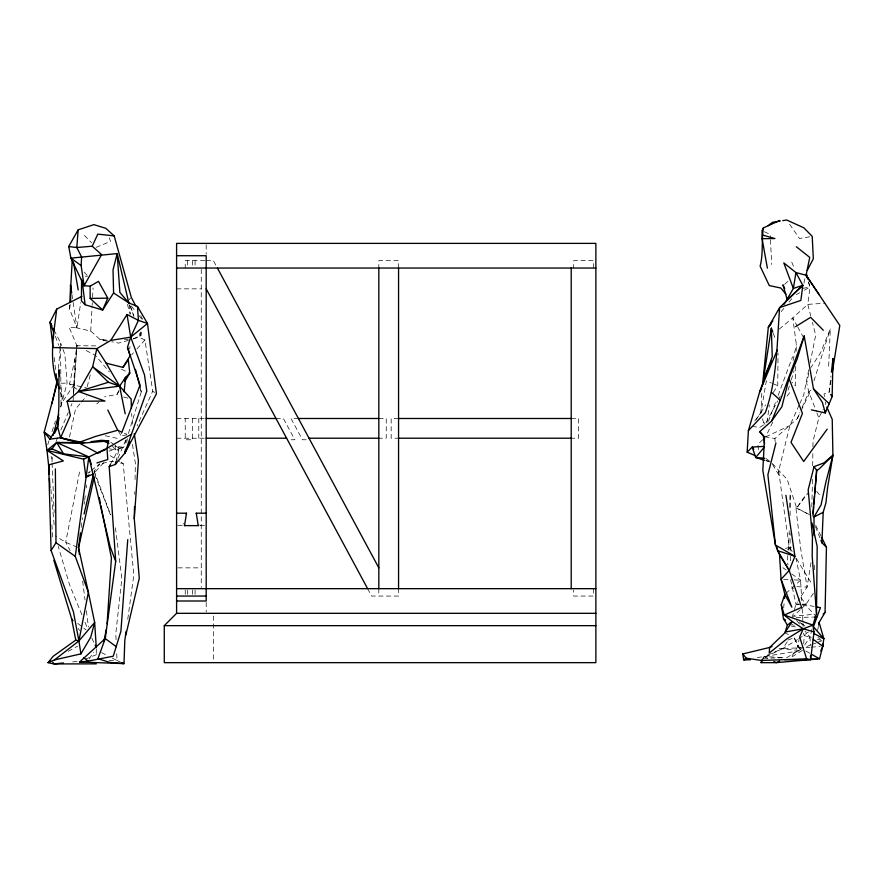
<?xml version="1.0" encoding="UTF-8"?>
<svg xmlns="http://www.w3.org/2000/svg" width="884" height="884" viewBox="0 0 884 884"><rect width="100%" height="100%" fill="white"/><g stroke="black" fill="none" stroke-linecap="round" stroke-linejoin="round"><path stroke-width="0.66" stroke-dasharray="4.42 3.31" d="M790.163 550.865L790.075 533.129M790.119 515.416L790.174 493.615L789.788 508.797M773.257 392.485L777.743 385.623L778.042 353.048M812.495 479.349L811.777 508.83M812.683 465.791L812.849 453.591M812.937 446.818L813.015 441.392L818.805 417.845L823.214 409.436M756.218 419.414L760.925 412.662L761.853 391.811M134.755 494.377L134.81 491.681M135.053 479.515L135.374 463.304L132.246 442.95M788.351 550.113L789.235 530.886M795.744 366.44L795.235 385.744L791.865 382.043M796.153 351.257L796.329 344.362L792.782 317.875L807.788 304.361L825.225 303.223M107.307 341.301L99.77 339.235L90.743 331.08L76.963 327.909L69.582 309.002L69.781 303.643M73.438 392.938L74.93 359.048L76.897 345.721L69.062 327.168L76.963 327.909L80.72 302.637M828.662 366.241L830.308 328.936L820.54 352.838L811.037 367.39M90.743 331.08L92.069 306.792M92.135 305.433L92.29 302.737M92.577 297.344L93.085 287.897M803.711 643.674L804.23 635.574L803.412 633.132M73.637 392.96L76.897 345.721L97.13 345.876M73.438 395.899L76.897 345.721L79.206 346.926M73.074 401.06L73.35 397.192M783.699 607.827L784.042 603.783M58.432 368.473L60.068 349.71M60.178 348.373L60.653 343.014L55.051 331.997M787.821 555.528L787.29 560.942L787.998 564.986M824.463 396.596L824.043 393.91L829.093 392.308L830.96 376.054M81.184 527.35L82.411 517.825M84.157 504.223L84.51 501.504M84.676 500.145L85.549 493.338M86.256 487.902L86.599 485.172M808.595 281.819L810.009 287.068L807.788 304.361L810.75 315.919M129.672 349.114L130.014 346.429M767.047 422.397L769.345 404.828M127.738 619.286L133.815 575.042L123.174 463.514L120.81 462.089M69.582 309.002L70.322 304.162M810.982 562.644L807.103 587.075L798.186 600.7M60.742 407.093L62.223 397.899L60.819 385.833M829.093 392.308L831.015 380.286M52.001 461.735L52.289 456.487M754.781 421.005L760.925 412.662L766.317 380.949L771.4 383.026M126.666 442.63L127.362 438.685M802.396 650.425L791.047 657.464L797.865 646.436L799.003 639.939M817.623 630.491L818.374 626.458M79.516 472.023L65.703 542.29L70.123 550.511M793.114 360.473L796.329 344.362M808.761 369.711L803.711 394.938L799.843 403.502M810.098 363.07L815.689 335.18L812.396 322.34M803.954 283.101L805.037 277.863M133.153 338.97L138.821 337.124L140.954 335.489L142.015 330.494M808.783 373.346L806.672 383.258L808.838 391.844L816.429 411.657M76.963 389.258L69.538 384.01L74.93 359.048M69.493 436.972L75.527 409.082L80.599 403.049M126.898 434.895L121.163 435.724L121.915 432.254M811.987 629.121L810.064 637.055L810.252 645.022M115.903 461.945L119.307 447.945L123.605 447.492L126.268 439.834M788.893 544.699L778.649 470.984L789.92 425.524L799.291 404.728M87.173 386.75L90.245 374.971M60.808 406.673L67.073 383.17L64.897 354.528L62.068 346.848M794.462 609.651L795.954 604.104L797.445 601.827M792.141 617.562L793.302 613.606M128.445 433.425L141.274 391.877L140.666 388.463M788.042 390.22L789.644 385.059M791.257 379.888L794.064 370.849M183.076 524.068L183.32 523.295M813.932 380.949L830.308 328.936M47.736 444.674L49.029 440.751M52.023 431.58L55.438 421.093M140.501 331.997L138.821 337.124L144.943 339.997L152.722 391.137L137.108 425.878M768.45 421.292L776.163 400.651M778.097 395.491L792.561 356.793M56.057 441.414L57.648 437.635M60.841 430.066L68.289 412.408M70.952 406.11L72.013 403.59M117.948 458.288L125.915 439.691M772.726 422.143L765.666 436.884L774.903 438.519L797.302 418.563L799.921 412.497M802.02 407.634L808.838 391.844L811.059 390.043L800.893 411.126M797.302 418.563L800.296 412.364M118.843 390.728L116.997 394.374L104.577 396.828M762.351 660.215L764.24 656.547L782.804 648.491L797.456 639.651M752.196 426.397L759.676 427.469L765.456 423.734L777.721 400.894M778.362 399.701L780.307 396.087M110.467 464.266L119.307 447.945L115.03 445.138M760.925 412.662L765.599 404.861M119.13 390.838L116.997 394.374L119.196 395.258M89.262 659.044L93.472 652.171M782.937 657.707L762.649 658.326L782.804 648.491L788.804 639.419M813.368 593.319L806.097 604.203L801.158 608.855M74.256 384.297L61.007 404.065L60.62 350.362L59.184 346.517M804.705 644.966L810.064 637.055L805.015 631.187M796.893 586.711L807.103 587.075L800.805 549.528L795.887 507.836L796.661 507.991L806.352 494.057M809.379 514.587L796.661 507.991L808.263 492.786M786.981 396.154L791.103 390.949M94.334 473.415L94.168 470.984L99.748 464.045M781.246 311.588L783.832 308.439M789.003 302.129L793.313 296.869M81.439 402.054L86.51 396.021M131.661 354.849L133.429 352.871M136.976 348.915L144.943 339.997M762.649 658.326L764.24 656.547L782.572 657.552M95.373 471.691L103.704 462.675M129.108 299.621L130.567 298.096M762.77 439.646L757.953 444.254L758.428 450.718M784.649 284.383L788.473 280.736M800.175 609.783L793.279 616.303L814.374 614.225M96.853 403.922L98.776 402.154M785.821 593.462L800.595 580.169L795.876 557.992M779.224 329.146L792.782 317.875L797.18 325.92M798.595 638.977L809.468 631.253M90.267 471.282L88.179 472.929L92.975 472.111M91.317 470.465L99.704 463.89M786.506 657.762L801.191 649.066M787.6 549.671L792.23 546.942M796.285 294.604L799.711 292.726M804.296 290.206L810.009 287.068L808.44 282.339M68.178 651.331L77.715 646.138M765.666 436.884L789.92 425.524M802.76 605.838L805.136 604.744L814.065 606.446M133.407 338.649L140.954 335.489L140.059 332.981L140.954 335.489M96.113 247.365L110.544 241.387L109.262 237.829M85.306 659.166L97.77 654.116M788.02 640.082L794.141 637.618L800.871 650.613L802.639 650.016M810.993 644.889L803.446 647.729L782.804 648.491M812.252 644.414L816.031 642.988M817.28 642.513L822.319 640.624L818.031 637.497M109.384 448.785L115.395 449.989L123.605 447.492L115.097 445.934L115.395 449.989L109.019 451.028M128.423 340.384L118.555 343.114L111.848 341.721M785.456 548.434L790.738 546.975M102.246 463.437L110.975 461.293L113.693 461.779M802.871 288.339L810.009 287.068M809.667 236.768L799.49 238.492L788.948 223.276M757.279 657.63L800.871 650.613L797.865 646.436L794.141 637.618M72.632 661.928L77.936 661.354M85.328 276.294L87.803 276.051M806.031 647.541L809.899 647.254M811.181 647.154L820.197 646.48M796.241 617.474L812.628 617.109M60.863 383.192L67.073 383.17M204.878 260.647L185.231 260.647L185.231 268.04M206.193 260.647L213.409 260.647L217.398 268.04M176.59 288.858L201.254 288.858M176.59 418.486L206.193 418.486M275.996 418.486L283.399 418.486L294.847 439.768L287.455 439.768M298.405 418.486L291.002 418.486L302.461 439.768L307.389 439.768M378.827 418.486L386.231 418.486L386.231 438.221L378.827 438.221M398.562 418.486L391.159 418.486L391.159 438.221L398.562 438.221M571.208 418.486L578.6 418.486L578.6 438.221L571.208 438.221M176.59 438.221L206.193 438.221M177.794 525.626L182.579 525.626M200.06 525.626L204.989 525.626M177.96 567.859L201.254 567.859M790.605 579.793L795.954 604.104L801.026 604.148M802.296 604.159L806.097 604.203L800.208 596.921M109.097 660.37L117.02 660.514L120.511 662.072M783.677 579.418L792.782 579.827M794.086 579.882L800.595 580.169L801.733 600.612M124.511 339.301L128.335 339.544M795.954 604.104L801.202 604.468M802.517 604.557L805.136 604.744L815.833 616.071M779.147 648.425L800.871 650.613M107.329 340.263L99.77 339.235L106.478 340.616M120.456 463.028L123.174 463.514M105.218 435.757L118.633 438.674M791.147 625.96L796.208 627.143L794.495 625.11M69.538 384.01L86.831 388.065M123.594 397.015L131.141 399.027M804.23 635.574L811.976 637.74M817.148 639.176L822.319 640.624M766.096 460.796L768.704 461.614M124.368 433.237L126.821 434.232M772.66 383.546L777.743 385.623M766.351 460.332L771.312 462.442M77.394 547.262L65.703 542.29L55.151 535.848M764.362 231.741L770.185 234.393L770.395 238.503M121.44 369.258L128.6 372.573M115.097 445.934L119.307 447.945M795.887 507.836L809.169 514.543M764.24 656.547L767.842 658.381M101.505 652.602L106.279 655.033M112.246 658.072L117.02 660.514L116.655 652.447M86.135 350.517L95.361 355.324L109.34 371.855M784.948 632.811L788.395 634.613M805.81 651.022L810.396 653.619M797.865 646.436L801.269 648.403M110.18 455.669L119.627 461.382M110.765 442.332L113.97 444.442M789.832 622.922L796.208 627.143M762.505 418.707L763.456 422.331L765.456 423.734M782.87 567.705L786.196 570.047M791.732 573.937L800.595 580.169M152.722 391.137L154.578 392.485M765.721 458.343L769.445 461.072M77.748 623.397L86.002 629.894M801.545 623.242L805.689 626.701M799.346 621.916L804.407 626.579M84.433 235.431L91.616 242.78M772.24 463.437L787.202 479.471L796.661 507.991M84.223 272.128L86.908 275.068M816.65 491.316L820.882 496.51M791.799 586.534L793.478 588.611M796.694 620.524L800.119 624.745M131.329 306.052L135.506 311.29M138.854 315.478L142.191 319.665M112.39 445.967L115.395 449.989M763.456 422.331L764.98 424.386M78.201 628.38L79.67 630.568M118.423 431.348L121.163 435.724M790.042 548.124L792.163 551.616M796.418 558.611L812.009 584.225M772.627 464.63L779.213 475.581L778.649 470.984M797.81 327.058L803.468 337.401M367.622 588.667L371.611 596.059L398.562 596.059L398.562 588.667M140.722 315.654L142.611 319.312M815.722 525.328L821.081 536.245M91.859 638.193L94.069 642.889M791.732 262.15L794.385 268.382M81.914 614.811L69.571 584.788L58.267 546.434M84.997 622.325L87.052 627.32M815.49 526.731L819.932 537.859M94.831 474.675L110.533 515.107M816.904 412.894L818.805 417.845M773.268 333.334L775.677 339.799M55.349 336.285L58.698 345.235M94.168 470.984L110.599 514.842M129.738 305.245L133.948 316.582M60.653 343.014L61.593 345.578M130.622 306.649L133.76 315.433M199.939 524.853L200.182 525.626M140.468 389.303L141.274 391.877L140.589 389.236M51.128 456.387L51.88 458.995M60.709 392.629L62.223 397.899M127.406 304.317L130.003 314.395M825.302 401.955L825.733 404.629M128.998 304.461L130.467 313.986M132.821 424.209L131.506 413.502M71.891 294.306L72.908 301.035M73.107 302.372L76.963 327.909M115.439 527.748L121.859 578.545L115.793 633.618L116.102 640.347M82.654 581.108L85.03 599.971M86.389 610.756L88.422 626.933M54.167 357.456L55.581 369.656M50.907 489.438L54.156 524.93M774.903 438.519L775.213 442.066M802.186 608.778L802.948 622.413M803.026 623.773L803.18 626.502M51.924 524.831L52.742 539.826M770.461 239.873L771.71 264.526M814.352 565.263L814.617 570.777M790.418 556.356L790.672 561.837M52.057 463.106L54.156 512.521M96.279 648.933L96.29 655.718M593.396 268.04L593.396 260.647L573.672 260.647L573.672 268.04M593.396 588.667L593.396 596.059L573.672 596.059L573.672 589.893M398.562 268.04L398.562 260.647L378.827 260.647L378.827 268.04M378.827 588.667L378.827 596.059M213.585 616.071L213.585 662.657M206.193 244.757L206.193 254.349M206.193 602.369L206.193 611.96M201.254 269.344L201.254 587.363M198.79 418.486L198.79 438.221M195.088 260.647L195.088 268.04M195.088 589.893L195.088 594.833M192.624 260.647L192.624 268.04M192.624 418.486L192.624 439.768L185.231 439.768L185.231 418.486M192.624 589.893L192.624 594.833M187.695 260.647L187.695 268.04M187.695 589.893L187.695 596.059M185.231 589.893L185.231 596.059"/><path stroke-width="1.33" d="M81.869 296.383L56.709 309.091C53.648 335.611 47.769 363.291 59.571 388.684M53.416 337.843L53.471 331.765L50.079 322.207L56.709 309.091M81.604 279.355L81.427 300.869L85.107 304.737L102.643 310.041L113.583 292.947L113.041 269.797L117.196 253.586L70.919 258.15L68.698 246.537L78.168 229.84L93.859 224.635L105.837 228.326L114.18 235.895L131.296 297.333L135.694 305.886M784.638 659.696L810.595 659.619L814.02 631.916L812.949 625.143L816.496 613.606L817.192 546.478L812.042 523.118M125.826 635.121L139.285 578.235L134.269 518.709L134.512 506.543M818.617 625.121L819.114 622.435L825.07 612.347L826.441 547.163L821.678 537.461M811.335 409.844L825.324 412.927L832.142 396.618L832.993 358.451L831.435 371.987M69.836 302.306L72.212 260.703M755.389 455.68L747.157 452.177L748.383 430.663L765.356 412.596C777.356 378.96 776.937 342.793 779.633 307.61L802.805 285.311L795.954 272.57L783.799 262.891L793.357 288.482L784.23 304.173M826.441 547.163L821.91 542.809L823.203 512.289L825.965 502.731L827.623 487.438L832.916 455.326L832.231 419.403L826.816 407.093M825.446 410.552L825.324 412.927L822.374 402.386L813.468 388.816L804.186 335.964L780.285 400.242L771.732 420.917L759.71 431.69L763.323 435.845L764.572 443.724M90.113 286.206L90.157 298.416L102.643 310.041L107.793 298.129L98.478 281.366L90.113 286.206L84.09 285.709L81.14 265.576L81.615 256.968L76.809 247.52L78.168 229.84M96.92 462.929L107.793 459.525L106.975 448.298L108.633 440.928L80.488 443.315L60.565 437.79L57.593 426.806L58.863 407.159L58.941 369.733L59.725 376.44M107.108 623.817L111.428 557.937L100.853 505.615M785.986 294.239L780.826 288.029L769.29 285.587L760.13 266.161C763.444 253.575 761.4 240.636 763.378 227.917L779.644 220.514M134.269 518.709L138.423 460.586L134.269 433.646M127.76 539.594L120.887 631.364L113.24 656.204L88.091 661.121L79.626 661.983L105.251 638.579L115.694 561.34L109.207 466.597L110.467 464.266M812.993 516.046L816.683 470.299L814.042 466.653L824.087 462.829L832.916 455.326L825.999 481.592L821.081 504.874L813.998 516.974L813.998 535.638M784.495 598.391L784.837 594.346L781.069 579.307L779.511 554.456L775.456 545.041L762.826 470.365L764.572 436.84L759.71 431.69M57.504 379.192L51.946 403.579M812.871 513.637L813.468 506.863M813.711 504.156L814.418 496.023M814.661 493.316L816.683 470.299M762.538 384.949L768.306 327.356L779.633 307.61L800.871 300.416L802.805 285.311L793.357 288.482L795.954 272.57L806.075 275.233L839.8 325.478L832.297 372.263M124.125 391.767L125.605 377.335L129.804 373.125L128.268 359.865L122.942 367.401L106.146 363.147L96.875 348.616L52.51 347.522M80.488 532.798L78.565 547.76L79.372 554.401M95.174 645.232L96.279 647.585L94.654 622.48L88.378 592.302L75.273 556.367L88.864 456.906L106.975 448.298L131.495 434.143L146.788 391.037L144.49 374.882L130.71 337.147L127.02 314.516L138.412 320.362L147.495 323.467L156.446 393.833L124.832 453.183L115.285 464.487L109.207 466.597M762.262 659.409L761.091 662.657L776.251 662.657L819.545 658.812L822.783 646.292L823.811 638.668L819.114 622.435M126.08 631.342L124.788 640.734L124.003 663.63L79.626 661.983M772.782 332.041L771.334 328.174L763.555 378.451L771.378 361.125M54.742 433.038L57.593 426.806L59.062 417.613M184.502 525.626L186.502 513.195L176.59 513.195M129.849 442.011L124.832 453.183L125.528 449.227M806.86 277.598L806.075 275.233L809.755 257.399L796.329 246.735M103.947 640.889L106.389 629.165M94.201 477.029L78.565 547.76L88.378 592.302L78.908 640.955L80.908 653.873L54.476 659.917L48.068 662.657L54.046 663.95L96.301 663.851M84.057 514.035L93.251 474.896M115.903 461.945L115.285 464.487L116.345 462.012M804.186 335.964L797.07 359.291L789.003 378.507L781.865 406.784L771.732 420.917M775.92 443.028L767.887 474.774L775.456 545.041L794.915 556.301L789.202 570.456L781.069 579.307L791.821 607.175L784.837 594.346L781.279 604.733L783.456 618.712L787.357 625.076L784.948 632.811L769.644 647.464L742.781 653.939L743.654 659.818L750.483 659.796M814.042 466.653L808.175 489.791L812.44 536.997L812.175 555.892L816.496 613.606M53.151 435.403L58.72 414.508M748.383 430.663L759.654 391.943L772.251 356.76L771.334 328.174M186.259 513.969L186.502 513.195M122.942 367.401L130.07 355.832L127.484 347.29L130.71 337.147L138.412 320.362L137.484 306.45L128.821 302.914L113.583 292.947M816.617 606.932L820.451 607.662L813.435 626.811L823.811 638.668L814.098 633.64M124.832 453.183L131.495 434.143M777.246 350.075L759.654 391.943L761.654 388.64M820.761 651.033L822.783 646.292L822.595 644.027M68.698 246.537L76.809 247.52L92.212 246.216L97.793 234.138L114.18 235.895M763.378 227.917L762.03 230.68L762.107 238.691L767.378 268.161M124.368 379.766L125.605 377.335L119.605 386.131L125.185 413.822M761.091 662.657L762.351 660.215M807.313 270.305L813.335 258.736L812.208 236.337L803.843 227.818L786.694 220.005L782.793 220.646M56.046 373.722L57.151 383.214L44.2 432.132L49.88 439.105L60.565 437.79L70.4 415.491L67.107 401.314L78.477 391.513L92.632 366.783L96.875 348.616L110.765 340.406L130.71 337.147L147.495 323.467L137.484 306.45M80.908 653.873L90.743 637.154L94.654 622.48L78.908 640.955L54.476 659.917M81.14 265.576L70.919 258.15L84.09 285.709L101.616 254.592L92.212 246.216M124.821 381.391L129.804 373.125M110.765 340.406L127.02 314.516M49.88 439.105L57.593 426.806M50.344 661.166L48.068 662.657L53.128 656.315L75.759 640.126L78.908 640.955L73.46 611.949L51.095 550.511L56.001 542.732L55.372 468.94M772.859 320.726L768.306 327.356L770.892 324.207M827.159 429.193L803.7 461.503L790.992 442.343L802.451 413.414L789.003 378.507M49.294 471.691L46.996 450.365L52.023 448.873L56.686 442.497L84.632 442.508M801.081 287.411L802.805 285.311L787.257 299.753L782.959 284.814L784.716 288.516M764.141 447.359L755.676 457.503L764.793 460.376M747.157 452.177L752.229 447.061L763.71 446.42M176.59 613.33L176.59 243.387L595.871 243.387L595.871 662.657L164.269 662.657L164.269 625.662L176.59 613.33L595.871 613.33M832.916 455.326L819.435 468.708L816.308 470.874M823.203 614.192L825.07 612.347M768.251 225.674L772.395 222.348L780.196 221.066M51.427 437.282L44.2 432.132L46.996 450.365L83.549 459.172L85.958 477.272L89.041 474.918M787.357 625.076L792.197 621.507L803.247 628.778L814.02 631.916M810.506 655.641L810.595 659.619L806.617 658.856L761.444 660.459L746.184 658.182L743.654 659.818L747.742 659.155M795.567 326.649L810.617 317.312L823.313 330.262M813.998 516.974L823.203 512.289M779.666 661.022L776.251 662.657L773.843 661.442M85.958 477.272L93.14 473.968M83.549 459.172L88.864 456.906L91.395 464.52M772.086 646.48L769.644 647.464L769.202 653.11L786.826 638.878L803.247 628.778L812.949 625.143L784.296 615.076L781.279 604.733M78.444 442.641L97.527 452.906L105.052 449.912M70.786 440.563L60.565 437.79L80.112 442L95.704 436.364L117.738 430.254L121.915 432.254L140.059 385.059L127.484 347.29M67.107 401.314L105.008 401.049L78.477 391.513L108.423 382.264L119.605 386.131L131.141 399.027L131.373 408.242M51.095 550.511L48.664 464.873L63.35 460.907L46.996 450.365L56.686 442.497L80.488 443.315M97.527 452.906L100.08 452.486M91.129 441.646L101.538 440.276L108.633 440.928M78.477 391.513L119.605 386.131L106.146 363.147M63.339 662.934L54.046 663.95L52.764 662.182M813.998 617.076L816.728 617.021M90.157 298.416L107.793 298.129M762.107 238.691L774.914 238.536L762.881 235.144M176.59 255.719L206.193 255.719L206.193 600.998L176.59 600.998M176.59 268.04L595.871 268.04M206.193 418.486L275.996 418.486M298.405 418.486L378.827 418.486M398.562 418.486L571.208 418.486M206.193 438.221L286.615 438.221M309.024 438.221L378.827 438.221M398.562 438.221L571.208 438.221M198.259 525.626L196.259 513.195L206.193 513.195M184.38 525.626L198.37 525.626M176.59 588.667L595.871 588.667M176.59 596.059L206.193 596.059M164.269 625.662L595.871 625.662M811.877 659.055L817.214 659.32M764.461 458.243L755.676 457.503L752.229 447.061L753.709 449.304M52.023 448.873L63.56 453.857L88.864 456.906L110.091 546.544L115.694 561.34M777.191 547.881L777.533 550.61L794.915 556.301L785.909 495.294M102.776 440.784L108.931 443.359M80.112 442L82.024 442.851M121.672 662.591L124.003 663.63L109.76 662.381L97.903 658.702L105.251 638.579L116.268 646.701M88.864 456.906L56.686 442.497L63.56 453.857M811.534 654.27L819.545 658.812M821.501 637.287L823.811 638.668M783.456 618.712L785.589 620.115M56.001 542.732L75.273 556.367M119.605 386.131L92.632 366.783L108.423 382.264M813.247 639.364L822.783 646.292M83.803 657.707L88.091 661.121M771.489 392.341L780.285 400.242M813.468 388.816L829.291 403.844M742.781 653.939L746.184 658.182M830.617 394.463L832.142 396.618M806.075 275.233L819.534 295.168M53.847 560.268L71.549 618.535L73.018 620.723M779.511 554.456L789.202 570.456L801.545 607.374L784.296 615.076L792.197 621.507L785.301 632.005L803.247 628.778L799.655 637.066L806.617 658.856M777.533 550.61L789.202 570.456M217.398 268.04L378.827 567.859M206.193 288.858L367.622 588.667M52.907 346.605L50.079 322.207L51.946 325.887M53.195 328.329L54.432 330.782M107.826 410.066L117.738 430.254M820.916 540.334L821.91 542.809M50.079 322.207L51.04 324.771M196.259 513.195L196.502 513.969M83.03 281.83L84.09 285.709M806.473 273.941L807.888 279.189M135.44 369.401L140.247 387.91M99.218 497.559L100.312 502.93M71.549 618.535L75.759 640.126M73.405 261.995L78.201 289.963M71.692 292.969L70.466 284.902L70.687 301.731M82.124 280.67L85.107 304.737M48.664 464.873L49.184 474.41M49.405 478.498L49.924 488.034M571.208 268.04L571.208 588.667M398.562 268.04L398.562 588.667M378.827 268.04L378.827 588.667M128.821 302.914L119.87 292.471L117.196 253.586L128.821 302.914"/></g></svg>
